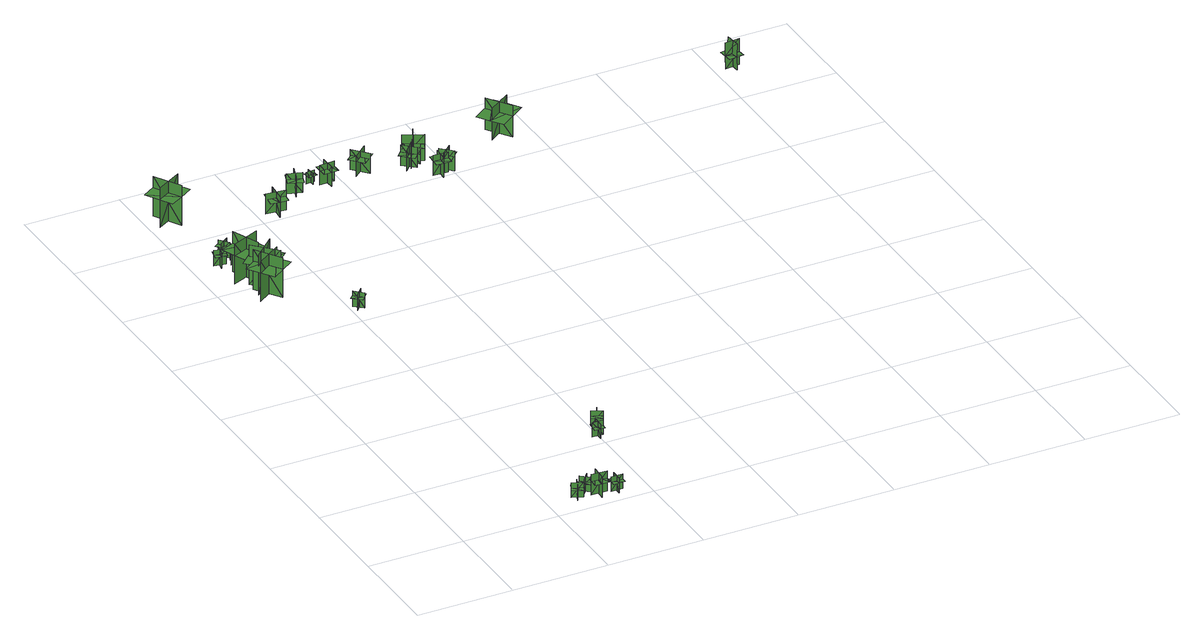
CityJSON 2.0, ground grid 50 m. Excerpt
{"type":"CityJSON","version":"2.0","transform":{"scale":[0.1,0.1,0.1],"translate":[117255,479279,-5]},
"CityObjects":{
"tree1":{"type":"SolitaryVegetationObject","geometry":[{"type":"MultiSurface","lod":"1","boundaries":[[[0,1,2]],[[0,2,3]],[[4,5,6]],[[4,6,7]],[[8,9,10]],[[8,10,11]],[[8,9,12]],[[8,12,13]]]}]},
"tree2":{"type":"SolitaryVegetationObject","geometry":[{"type":"MultiSurface","lod":"1","boundaries":[[[14,15,16]],[[14,16,17]],[[18,19,20]],[[18,20,21]],[[22,23,24]],[[22,24,25]],[[22,23,26]],[[22,26,27]]]}]},
"tree3":{"type":"SolitaryVegetationObject","geometry":[{"type":"MultiSurface","lod":"1","boundaries":[[[28,29,30]],[[28,30,31]],[[32,33,34]],[[32,34,35]],[[36,37,38]],[[36,38,39]],[[36,37,40]],[[36,40,41]]]}]},
"tree4":{"type":"SolitaryVegetationObject","geometry":[{"type":"MultiSurface","lod":"1","boundaries":[[[42,43,44]],[[42,44,45]],[[46,47,48]],[[46,48,49]],[[50,51,52]],[[50,52,53]],[[50,51,54]],[[50,54,55]]]}]},
"tree5":{"type":"SolitaryVegetationObject","geometry":[{"type":"MultiSurface","lod":"1","boundaries":[[[56,57,58]],[[56,58,59]],[[60,61,62]],[[60,62,63]],[[64,65,66]],[[64,66,67]],[[64,67,68]],[[64,68,69]]]}]},
"tree6":{"type":"SolitaryVegetationObject","geometry":[{"type":"MultiSurface","lod":"1","boundaries":[[[70,71,72]],[[70,72,73]],[[74,75,76]],[[74,76,77]],[[78,79,80]],[[78,80,81]],[[78,81,82]],[[78,82,83]]]}]},
"tree7":{"type":"SolitaryVegetationObject","geometry":[{"type":"MultiSurface","lod":"1","boundaries":[[[84,85,86]],[[84,86,87]],[[88,89,90]],[[88,90,91]],[[92,93,94]],[[92,94,95]],[[92,95,96]],[[92,96,97]]]}]},
"tree8":{"type":"SolitaryVegetationObject","geometry":[{"type":"MultiSurface","lod":"1","boundaries":[[[98,99,100]],[[98,100,101]],[[102,103,104]],[[102,104,105]],[[106,107,108]],[[106,108,109]],[[106,109,110]],[[106,110,111]]]}]},
"tree9":{"type":"SolitaryVegetationObject","geometry":[{"type":"MultiSurface","lod":"1","boundaries":[[[112,113,114]],[[112,114,115]],[[116,117,118]],[[116,118,119]],[[120,121,122]],[[120,122,123]],[[120,123,124]],[[120,124,125]]]}]},
"tree10":{"type":"SolitaryVegetationObject","geometry":[{"type":"MultiSurface","lod":"1","boundaries":[[[126,127,128]],[[126,128,129]],[[130,131,132]],[[130,132,133]],[[134,135,136]],[[134,136,137]],[[134,137,138]],[[134,138,139]]]}]},
"tree11":{"type":"SolitaryVegetationObject","geometry":[{"type":"MultiSurface","lod":"1","boundaries":[[[140,141,142]],[[140,142,143]],[[144,145,146]],[[144,146,147]],[[148,149,150]],[[148,150,151]],[[148,151,152]],[[148,152,153]]]}]},
"tree12":{"type":"SolitaryVegetationObject","geometry":[{"type":"MultiSurface","lod":"1","boundaries":[[[154,155,156]],[[154,156,157]],[[158,159,160]],[[158,160,161]],[[162,163,164]],[[162,164,165]],[[162,163,166]],[[162,166,167]]]}]},
"tree13":{"type":"SolitaryVegetationObject","geometry":[{"type":"MultiSurface","lod":"1","boundaries":[[[168,169,170]],[[168,170,171]],[[172,173,174]],[[172,174,175]],[[176,177,178]],[[176,178,179]],[[176,179,180]],[[176,180,181]]]}]},
"tree14":{"type":"SolitaryVegetationObject","geometry":[{"type":"MultiSurface","lod":"1","boundaries":[[[182,183,184]],[[182,184,185]],[[186,187,188]],[[186,188,189]],[[190,191,192]],[[190,192,193]],[[190,191,194]],[[190,194,195]]]}]},
"tree15":{"type":"SolitaryVegetationObject","geometry":[{"type":"MultiSurface","lod":"1","boundaries":[[[196,197,198]],[[196,198,199]],[[200,201,202]],[[200,202,203]],[[204,205,206]],[[204,206,207]],[[204,207,208]],[[204,208,209]]]}]},
"tree16":{"type":"SolitaryVegetationObject","geometry":[{"type":"MultiSurface","lod":"1","boundaries":[[[210,211,212]],[[210,212,213]],[[214,215,216]],[[214,216,217]],[[218,219,220]],[[218,220,221]],[[218,221,222]],[[218,222,223]]]}]},
"tree17":{"type":"SolitaryVegetationObject","geometry":[{"type":"MultiSurface","lod":"1","boundaries":[[[224,225,226]],[[224,226,227]],[[228,229,230]],[[228,230,231]],[[232,233,234]],[[232,234,235]],[[232,235,236]],[[232,236,237]]]}]},
"tree18":{"type":"SolitaryVegetationObject","geometry":[{"type":"MultiSurface","lod":"1","boundaries":[[[238,239,240]],[[238,240,241]],[[242,243,244]],[[242,244,245]],[[246,247,248]],[[246,248,249]],[[246,249,250]],[[246,250,251]]]}]},
"tree19":{"type":"SolitaryVegetationObject","geometry":[{"type":"MultiSurface","lod":"1","boundaries":[[[252,253,254]],[[252,254,255]],[[256,257,258]],[[256,258,259]],[[260,261,262]],[[260,262,263]],[[260,263,264]],[[260,264,265]]]}]},
"tree20":{"type":"SolitaryVegetationObject","geometry":[{"type":"MultiSurface","lod":"1","boundaries":[[[266,267,268]],[[266,268,269]],[[270,271,272]],[[270,272,273]],[[274,275,276]],[[274,276,277]],[[274,275,278]],[[274,278,279]]]}]},
"tree21":{"type":"SolitaryVegetationObject","geometry":[{"type":"MultiSurface","lod":"1","boundaries":[[[280,281,282]],[[280,282,283]],[[284,285,286]],[[284,286,287]],[[288,289,290]],[[288,290,291]],[[288,289,292]],[[288,292,293]]]}]},
"tree22":{"type":"SolitaryVegetationObject","geometry":[{"type":"MultiSurface","lod":"1","boundaries":[[[294,295,296]],[[294,296,297]],[[298,299,300]],[[298,300,301]],[[302,303,304]],[[302,304,305]],[[302,305,306]],[[302,306,307]]]}]},
"tree23":{"type":"SolitaryVegetationObject","geometry":[{"type":"MultiSurface","lod":"1","boundaries":[[[308,309,310]],[[308,310,311]],[[312,313,314]],[[312,314,315]],[[316,317,318]],[[316,318,319]],[[316,317,320]],[[316,320,321]]]}]},
"tree24":{"type":"SolitaryVegetationObject","geometry":[{"type":"MultiSurface","lod":"1","boundaries":[[[322,323,324]],[[322,324,325]],[[326,327,328]],[[326,328,329]],[[330,331,332]],[[330,332,333]],[[330,333,334]],[[330,334,335]]]}]},
"tree25":{"type":"SolitaryVegetationObject","geometry":[{"type":"MultiSurface","lod":"1","boundaries":[[[336,337,338]],[[336,338,339]],[[340,341,342]],[[340,342,343]],[[344,345,346]],[[344,346,347]],[[344,347,348]],[[344,348,349]]]}]},
"tree26":{"type":"SolitaryVegetationObject","geometry":[{"type":"MultiSurface","lod":"1","boundaries":[[[350,351,352]],[[350,352,353]],[[354,355,356]],[[354,356,357]],[[358,359,355]],[[358,355,354]],[[360,361,351]],[[360,351,350]],[[350,351,362]],[[350,362,363]],[[350,364,365]],[[350,365,351]]]}]}
},
"vertices":[
[605,77,35],[659,55,35],[659,55,113],[605,77,113],[620,40,35],[643,95,35],[643,95,113],[620,40,113],[604,76,87],[658,53,87],[670,80,87],[616,103,87],[649,31,87],[595,54,87],
[669,117,35],[715,80,35],[715,80,113],[669,117,113],[674,77,35],[710,123,35],[710,123,113],[674,77,113],[668,115,87],[714,79,87],[732,102,87],[686,138,87],[699,60,87],[653,97,87],
[741,96,34],[737,14,34],[737,14,144],[741,96,144],[700,59,34],[782,54,34],[782,54,144],[700,59,144],[739,96,107],[734,14,107],[775,12,107],[780,94,107],[701,16,107],[705,98,107],
[795,36,38],[854,36,38],[854,36,117],[795,36,117],[823,8,38],[823,67,38],[823,67,117],[823,8,117],[795,34,90],[854,34,90],[854,64,90],[795,64,90],[854,11,90],[795,10,90],
[266,2355,8],[179,2483,8],[179,2483,223],[266,2355,223],[286,2456,8],[158,2369,8],[158,2369,223],[286,2456,223],[286,2456,163],[242,2520,163],[114,2433,163],[158,2369,163],[202,2305,163],[330,2392,163],
[150,2787,3],[139,2729,3],[139,2729,85],[150,2787,85],[117,2765,3],[175,2754,3],[175,2754,85],[117,2765,85],[117,2765,62],[112,2736,62],[170,2725,62],[175,2754,62],[181,2783,62],[123,2794,62],
[231,2537,4],[170,2679,4],[170,2679,220],[231,2537,220],[270,2632,4],[127,2571,4],[127,2571,220],[270,2632,220],[270,2632,159],[239,2703,159],[97,2642,159],[127,2571,159],[158,2500,159],[300,2561,159],
[183,2535,5],[290,2423,5],[290,2423,221],[183,2535,221],[180,2432,5],[292,2539,5],[292,2539,221],[180,2432,221],[180,2432,160],[234,2376,160],[346,2484,160],[292,2539,160],[238,2595,160],[127,2487,160],
[224,2709,11],[202,2764,11],[202,2764,93],[224,2709,93],[239,2745,11],[185,2723,11],[185,2723,93],[239,2745,93],[239,2745,70],[229,2772,70],[174,2751,70],[185,2723,70],[195,2696,70],[250,2718,70],
[176,2834,10],[211,2786,10],[211,2786,92],[176,2834,92],[170,2795,10],[217,2830,10],[217,2830,92],[170,2795,92],[170,2795,69],[187,2771,69],[234,2806,69],[217,2830,69],[199,2854,69],[152,2819,69],
[52,3188,4],[185,3266,4],[185,3266,219],[52,3188,219],[151,3161,4],[73,3295,4],[73,3295,219],[151,3161,219],[151,3161,159],[218,3200,159],[140,3334,159],[73,3295,159],[6,3256,159],[84,3122,159],
[972,490,36],[975,549,36],[975,549,114],[972,490,114],[1001,517,36],[943,520,36],[943,520,114],[1001,517,114],[973,490,88],[977,549,88],[948,550,88],[944,492,88],[1001,547,88],[997,488,88],
[499,2045,39],[538,2089,39],[538,2089,122],[499,2045,122],[538,2047,39],[494,2086,39],[494,2086,122],[538,2047,122],[538,2047,99],[558,2070,99],[513,2108,99],[494,2086,99],[474,2064,99],[519,2025,99],
[986,618,36],[1039,592,36],[1039,592,115],[986,618,115],[999,580,36],[1026,633,36],[1026,633,115],[999,580,115],[986,617,89],[1038,590,89],[1051,616,89],[999,643,89],[1027,569,89],[975,595,89],
[540,3057,14],[640,3045,14],[640,3045,123],[540,3057,123],[585,3001,14],[597,3101,14],[597,3101,123],[585,3001,123],[586,3005,93],[629,3000,93],[640,3092,93],[596,3097,93],[553,3102,93],[542,3010,93],
[735,3129,15],[761,3202,15],[761,3202,123],[735,3129,123],[782,3151,15],[709,3176,15],[709,3176,123],[782,3151,123],[782,3151,93],[795,3187,93],[722,3213,93],[709,3176,93],[696,3140,93],[769,3114,93],
[875,3215,17],[831,3210,17],[831,3210,78],[875,3215,78],[852,3233,17],[857,3189,17],[857,3189,78],[852,3233,78],[852,3233,61],[830,3231,61],[835,3187,61],[857,3189,61],[879,3192,61],[874,3236,61],
[960,3179,15],[883,3176,15],[883,3176,122],[960,3179,122],[923,3214,15],[926,3137,15],[926,3137,122],[923,3214,122],[923,3214,92],[884,3213,92],[887,3136,92],[926,3137,92],[964,3138,92],[962,3216,92],
[1142,3163,14],[1076,3239,14],[1076,3239,123],[1142,3163,123],[1146,3235,14],[1071,3169,14],[1071,3169,123],[1146,3235,123],[1143,3232,93],[1114,3265,93],[1045,3204,93],[1074,3171,93],[1103,3138,93],[1172,3199,93],
[1369,3125,4],[1309,3180,4],[1309,3180,113],[1369,3125,113],[1367,3181,4],[1311,3120,4],[1311,3120,113],[1367,3181,113],[1371,3127,77],[1310,3182,77],[1283,3152,77],[1344,3096,77],[1333,3207,77],[1394,3151,77],
[1396,3149,4],[1325,3190,4],[1325,3190,113],[1396,3149,113],[1382,3203,4],[1341,3132,4],[1341,3132,113],[1382,3203,113],[1398,3152,77],[1326,3192,77],[1306,3157,77],[1377,3116,77],[1343,3221,77],[1414,3181,77],
[1435,3050,13],[1430,2973,13],[1430,2973,120],[1435,3050,120],[1396,3016,13],[1473,3012,13],[1473,3012,120],[1396,3016,120],[1396,3016,90],[1394,2977,90],[1471,2973,90],[1473,3012,90],[1475,3051,90],[1398,3055,90],
[1334,3214,3],[1429,3168,3],[1429,3168,144],[1334,3214,144],[1357,3146,3],[1404,3241,3],[1404,3241,144],[1357,3146,144],[1332,3211,96],[1427,3165,96],[1450,3212,96],[1355,3258,96],[1409,3126,96],[1313,3172,96],
[1449,3062,12],[1504,3007,12],[1504,3007,120],[1449,3062,120],[1449,3010,12],[1504,3065,12],[1504,3065,120],[1449,3010,120],[1449,3010,90],[1477,2983,90],[1531,3038,90],[1504,3065,90],[1476,3093,90],[1422,3038,90],
[1886,3157,13],[1886,3157,183],[1802,3277,183],[1802,3277,13],[1789,3176,13],[1789,3176,183],[1905,3257,183],[1905,3257,13],[1771,3163,128],[1813,3103,128],[1958,3205,128],[1915,3265,128],[1873,3325,128],[1729,3224,128],
[3031,3215,109],[3107,3224,109],[3102,3263,109],[3027,3255,109],[3063,3257,109],[3072,3182,109],[3076,3182,179],[3068,3258,179],[3068,3258,39],[3076,3182,39],[3031,3212,39],[3107,3221,39],[3107,3224,179],[3031,3215,179],[3035,3177,109],[3111,3186,109]
]}
